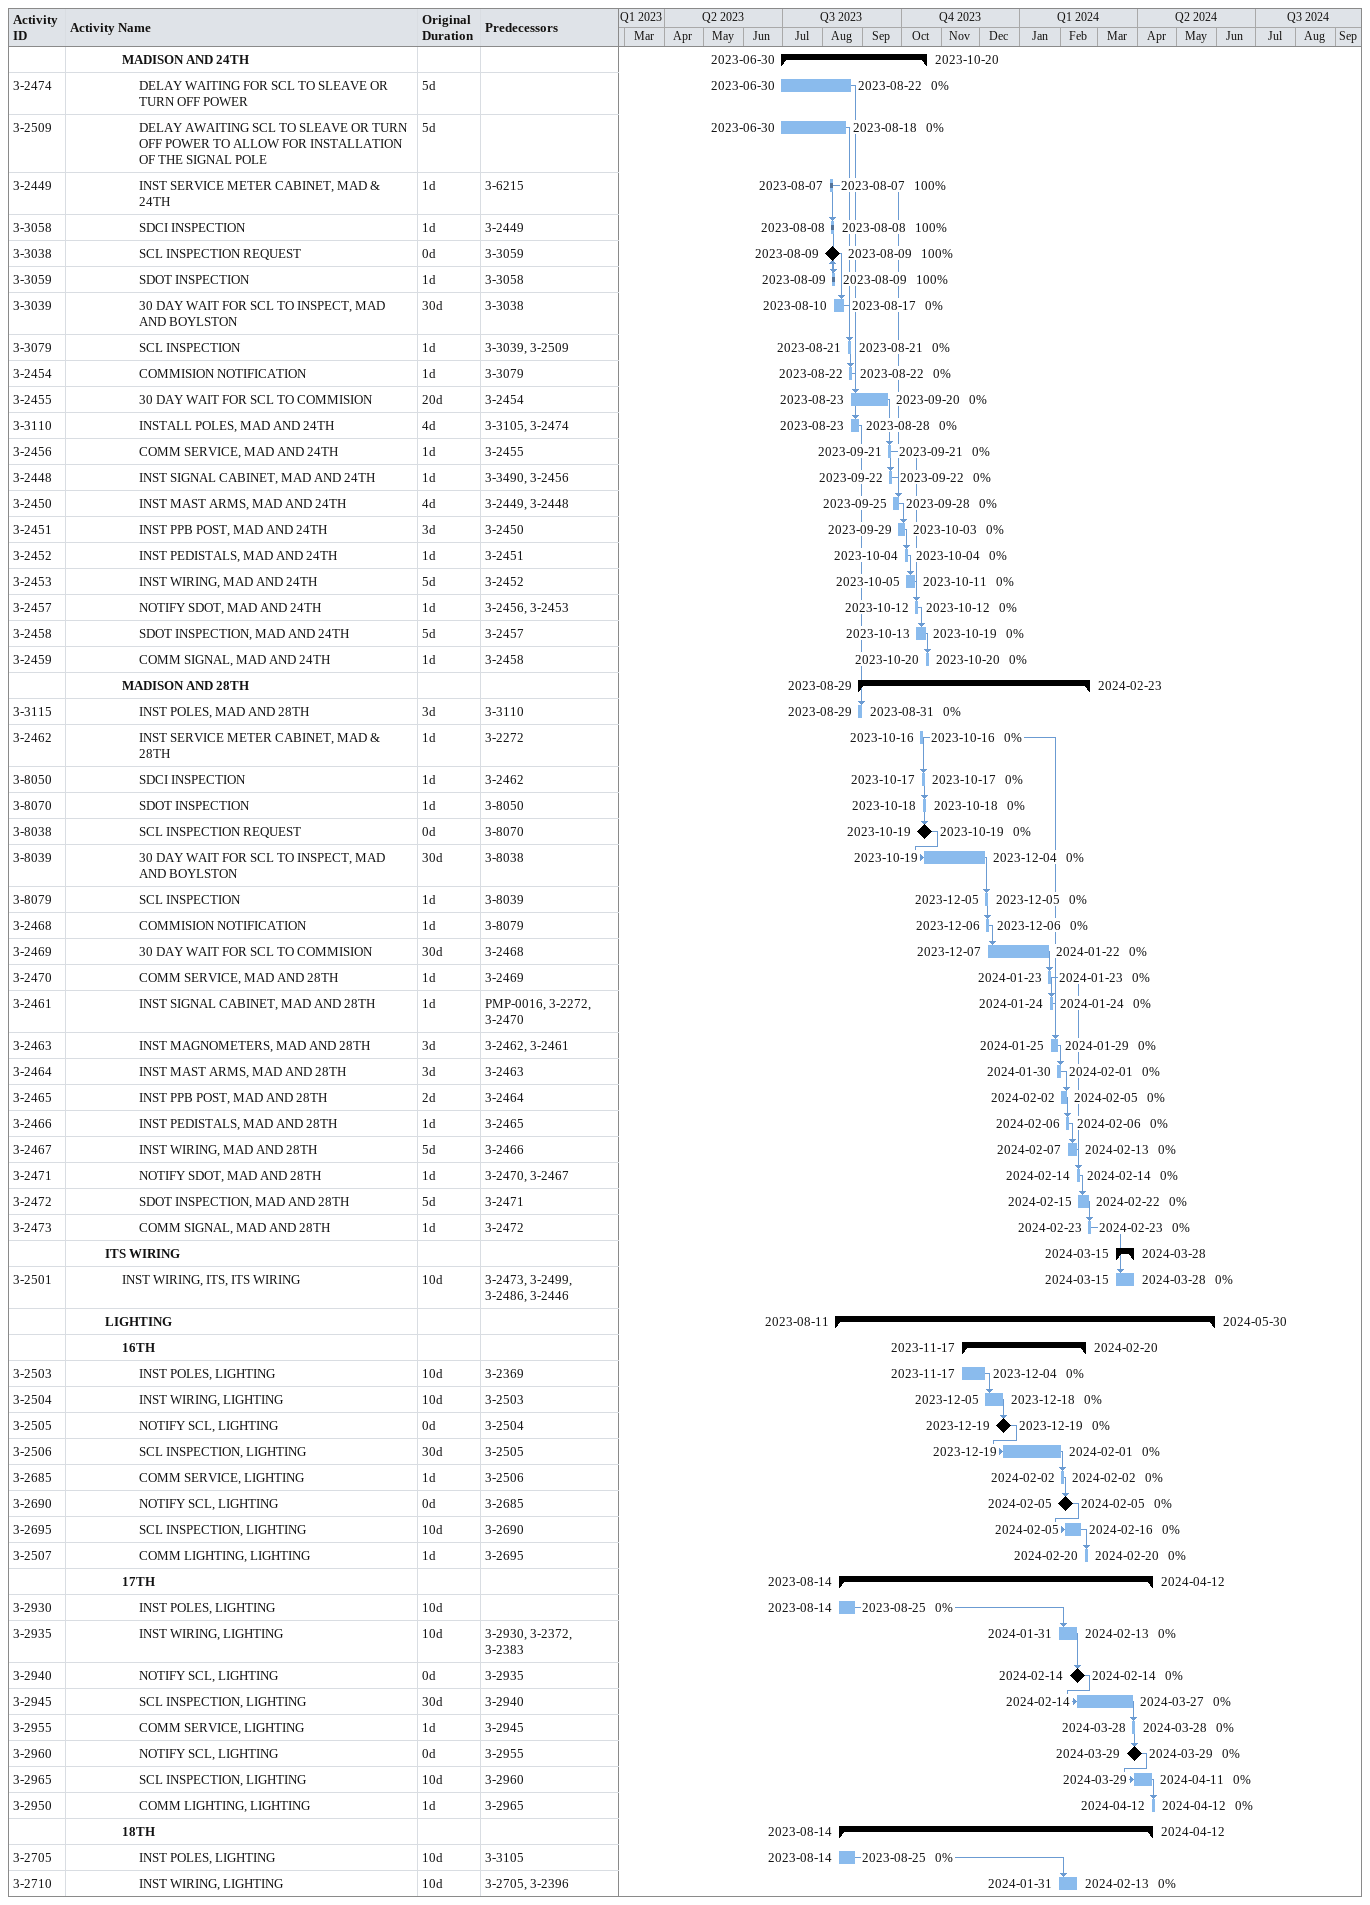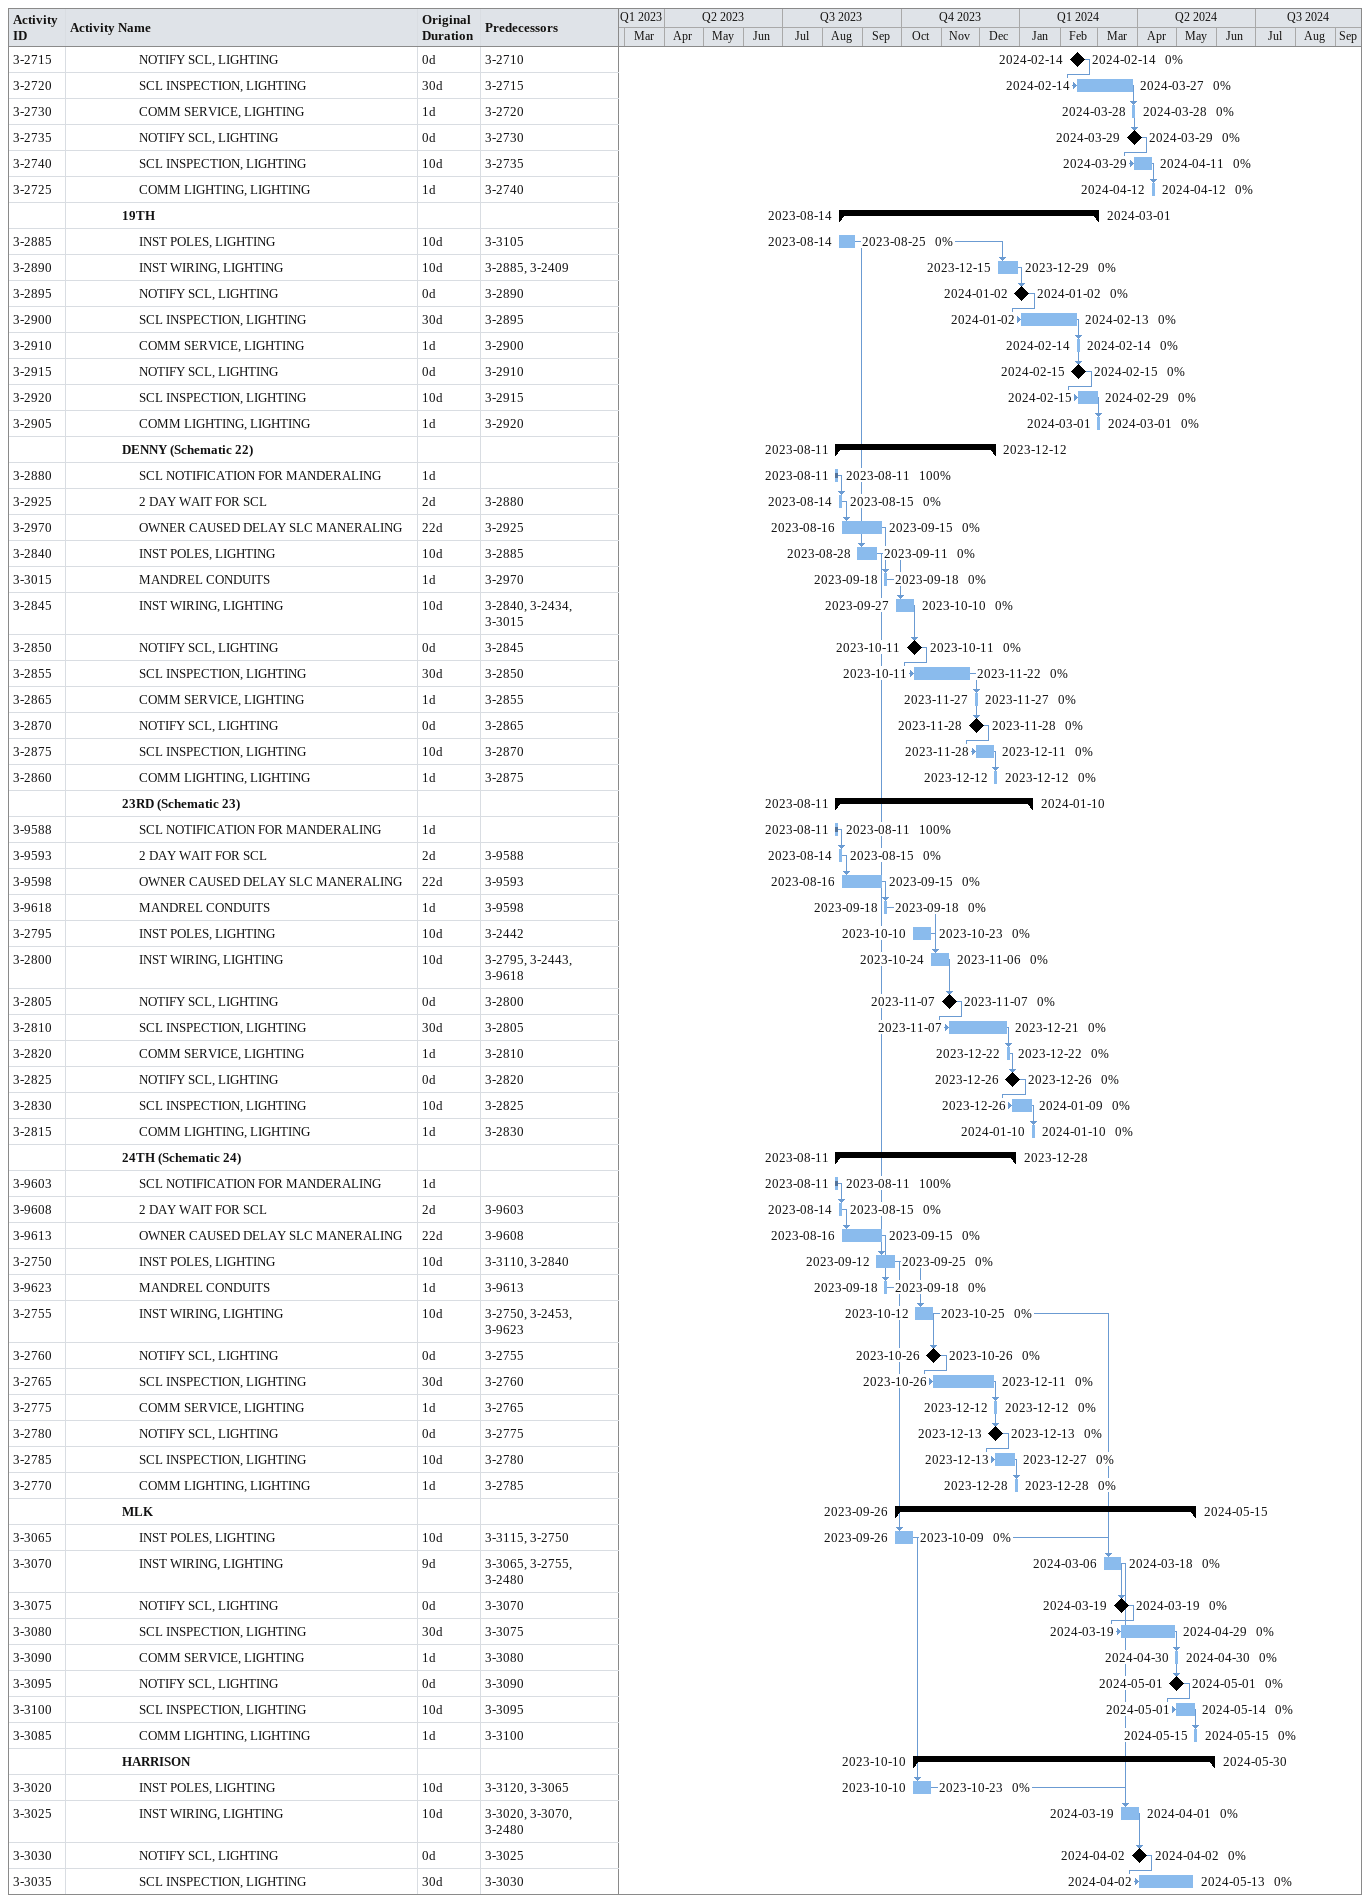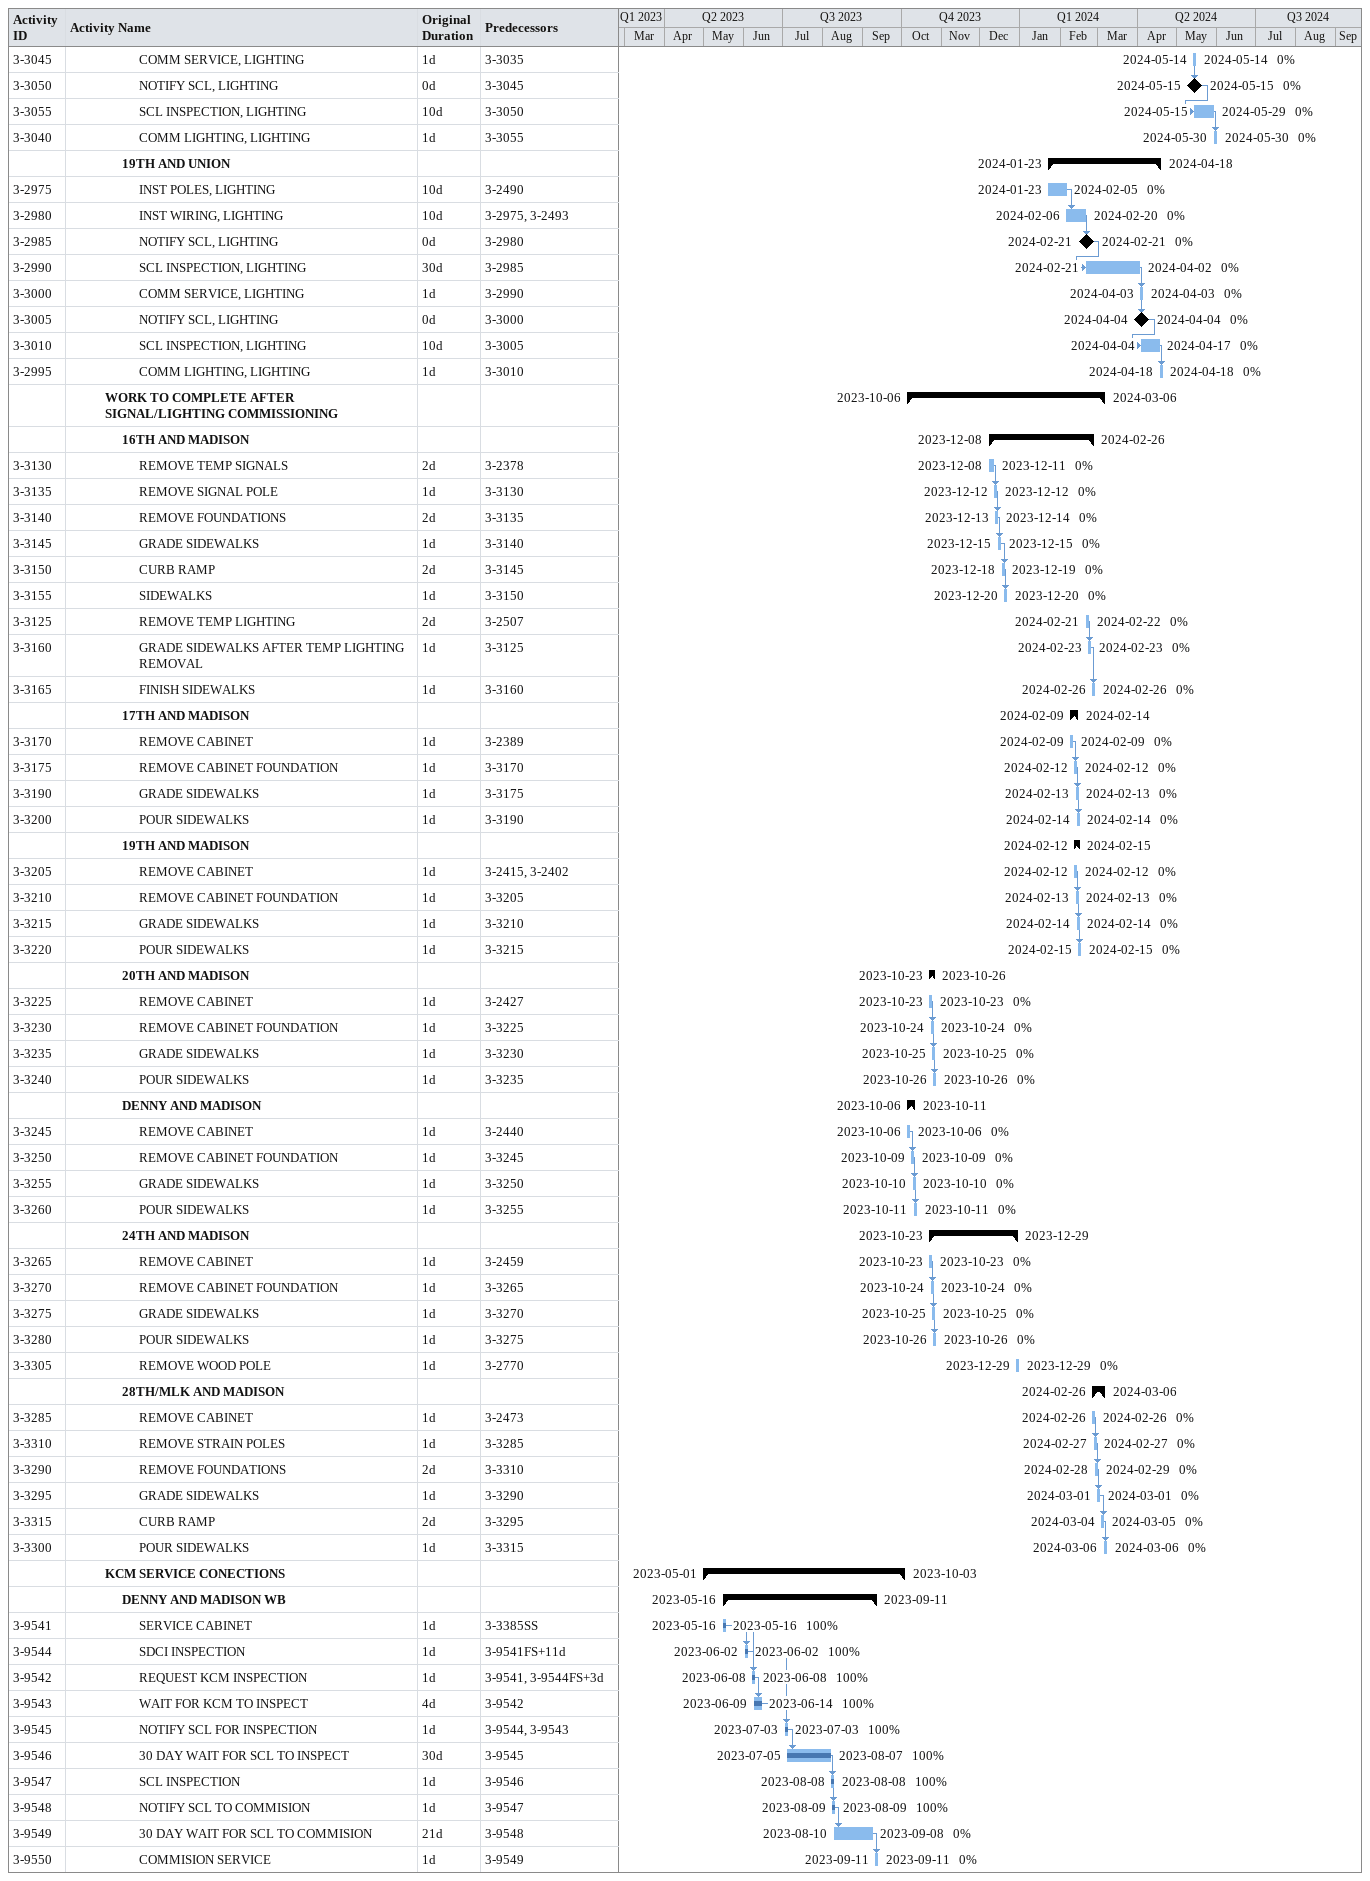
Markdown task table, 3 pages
| ID | Level | Task | Original duration | Start | Finish | Predecessors | % complete |
|---|---|---|---|---|---|---|---|
|  | 4 | **MADISON AND 24TH** |  | 2023-06-30 | 2023-10-20 |  |  |
| 3-2474 | 5 | DELAY WAITING FOR SCL TO SLEAVE OR TURN OFF POWER | 5d | 2023-06-30 | 2023-08-22 |  | 0 |
| 3-2509 | 5 | DELAY AWAITING SCL TO SLEAVE OR TURN OFF POWER TO ALLOW FOR INSTALLATION OF THE SIGNAL POLE | 5d | 2023-06-30 | 2023-08-18 |  | 0 |
| 3-2449 | 5 | INST SERVICE METER CABINET, MAD & 24TH | 1d | 2023-08-07 | 2023-08-07 | 3-6215 | 100 |
| 3-3058 | 5 | SDCI INSPECTION | 1d | 2023-08-08 | 2023-08-08 | 3-2449 | 100 |
| 3-3038 | 5 | SCL INSPECTION REQUEST | 0d | 2023-08-09 | 2023-08-09 | 3-3059 | 100 |
| 3-3059 | 5 | SDOT INSPECTION | 1d | 2023-08-09 | 2023-08-09 | 3-3058 | 100 |
| 3-3039 | 5 | 30 DAY WAIT FOR SCL TO INSPECT, MAD AND BOYLSTON | 30d | 2023-08-10 | 2023-08-17 | 3-3038 | 0 |
| 3-3079 | 5 | SCL INSPECTION | 1d | 2023-08-21 | 2023-08-21 | 3-3039, 3-2509 | 0 |
| 3-2454 | 5 | COMMISION NOTIFICATION | 1d | 2023-08-22 | 2023-08-22 | 3-3079 | 0 |
| 3-2455 | 5 | 30 DAY WAIT FOR SCL TO COMMISION | 20d | 2023-08-23 | 2023-09-20 | 3-2454 | 0 |
| 3-3110 | 5 | INSTALL POLES, MAD AND 24TH | 4d | 2023-08-23 | 2023-08-28 | 3-3105, 3-2474 | 0 |
| 3-2456 | 5 | COMM SERVICE, MAD AND 24TH | 1d | 2023-09-21 | 2023-09-21 | 3-2455 | 0 |
| 3-2448 | 5 | INST SIGNAL CABINET, MAD AND 24TH | 1d | 2023-09-22 | 2023-09-22 | 3-3490, 3-2456 | 0 |
| 3-2450 | 5 | INST MAST ARMS, MAD AND 24TH | 4d | 2023-09-25 | 2023-09-28 | 3-2449, 3-2448 | 0 |
| 3-2451 | 5 | INST PPB POST, MAD AND 24TH | 3d | 2023-09-29 | 2023-10-03 | 3-2450 | 0 |
| 3-2452 | 5 | INST PEDISTALS, MAD AND 24TH | 1d | 2023-10-04 | 2023-10-04 | 3-2451 | 0 |
| 3-2453 | 5 | INST WIRING, MAD AND 24TH | 5d | 2023-10-05 | 2023-10-11 | 3-2452 | 0 |
| 3-2457 | 5 | NOTIFY SDOT, MAD AND 24TH | 1d | 2023-10-12 | 2023-10-12 | 3-2456, 3-2453 | 0 |
| 3-2458 | 5 | SDOT INSPECTION, MAD AND 24TH | 5d | 2023-10-13 | 2023-10-19 | 3-2457 | 0 |
| 3-2459 | 5 | COMM SIGNAL, MAD AND 24TH | 1d | 2023-10-20 | 2023-10-20 | 3-2458 | 0 |
|  | 4 | **MADISON AND 28TH** |  | 2023-08-29 | 2024-02-23 |  |  |
| 3-3115 | 5 | INST POLES, MAD AND 28TH | 3d | 2023-08-29 | 2023-08-31 | 3-3110 | 0 |
| 3-2462 | 5 | INST SERVICE METER CABINET, MAD & 28TH | 1d | 2023-10-16 | 2023-10-16 | 3-2272 | 0 |
| 3-8050 | 5 | SDCI INSPECTION | 1d | 2023-10-17 | 2023-10-17 | 3-2462 | 0 |
| 3-8070 | 5 | SDOT INSPECTION | 1d | 2023-10-18 | 2023-10-18 | 3-8050 | 0 |
| 3-8038 | 5 | SCL INSPECTION REQUEST | 0d | 2023-10-19 | 2023-10-19 | 3-8070 | 0 |
| 3-8039 | 5 | 30 DAY WAIT FOR SCL TO INSPECT, MAD AND BOYLSTON | 30d | 2023-10-19 | 2023-12-04 | 3-8038 | 0 |
| 3-8079 | 5 | SCL INSPECTION | 1d | 2023-12-05 | 2023-12-05 | 3-8039 | 0 |
| 3-2468 | 5 | COMMISION NOTIFICATION | 1d | 2023-12-06 | 2023-12-06 | 3-8079 | 0 |
| 3-2469 | 5 | 30 DAY WAIT FOR SCL TO COMMISION | 30d | 2023-12-07 | 2024-01-22 | 3-2468 | 0 |
| 3-2470 | 5 | COMM SERVICE, MAD AND 28TH | 1d | 2024-01-23 | 2024-01-23 | 3-2469 | 0 |
| 3-2461 | 5 | INST SIGNAL CABINET, MAD AND 28TH | 1d | 2024-01-24 | 2024-01-24 | PMP-0016, 3-2272, 3-2470 | 0 |
| 3-2463 | 5 | INST MAGNOMETERS, MAD AND 28TH | 3d | 2024-01-25 | 2024-01-29 | 3-2462, 3-2461 | 0 |
| 3-2464 | 5 | INST MAST ARMS, MAD AND 28TH | 3d | 2024-01-30 | 2024-02-01 | 3-2463 | 0 |
| 3-2465 | 5 | INST PPB POST, MAD AND 28TH | 2d | 2024-02-02 | 2024-02-05 | 3-2464 | 0 |
| 3-2466 | 5 | INST PEDISTALS, MAD AND 28TH | 1d | 2024-02-06 | 2024-02-06 | 3-2465 | 0 |
| 3-2467 | 5 | INST WIRING, MAD AND 28TH | 5d | 2024-02-07 | 2024-02-13 | 3-2466 | 0 |
| 3-2471 | 5 | NOTIFY SDOT, MAD AND 28TH | 1d | 2024-02-14 | 2024-02-14 | 3-2470, 3-2467 | 0 |
| 3-2472 | 5 | SDOT INSPECTION, MAD AND 28TH | 5d | 2024-02-15 | 2024-02-22 | 3-2471 | 0 |
| 3-2473 | 5 | COMM SIGNAL, MAD AND 28TH | 1d | 2024-02-23 | 2024-02-23 | 3-2472 | 0 |
|  | 3 | **ITS WIRING** |  | 2024-03-15 | 2024-03-28 |  |  |
| 3-2501 | 4 | INST WIRING, ITS, ITS WIRING | 10d | 2024-03-15 | 2024-03-28 | 3-2473, 3-2499, 3-2486, 3-2446 | 0 |
|  | 3 | **LIGHTING** |  | 2023-08-11 | 2024-05-30 |  |  |
|  | 4 | **16TH** |  | 2023-11-17 | 2024-02-20 |  |  |
| 3-2503 | 5 | INST POLES, LIGHTING | 10d | 2023-11-17 | 2023-12-04 | 3-2369 | 0 |
| 3-2504 | 5 | INST WIRING, LIGHTING | 10d | 2023-12-05 | 2023-12-18 | 3-2503 | 0 |
| 3-2505 | 5 | NOTIFY SCL, LIGHTING | 0d | 2023-12-19 | 2023-12-19 | 3-2504 | 0 |
| 3-2506 | 5 | SCL INSPECTION, LIGHTING | 30d | 2023-12-19 | 2024-02-01 | 3-2505 | 0 |
| 3-2685 | 5 | COMM SERVICE, LIGHTING | 1d | 2024-02-02 | 2024-02-02 | 3-2506 | 0 |
| 3-2690 | 5 | NOTIFY SCL, LIGHTING | 0d | 2024-02-05 | 2024-02-05 | 3-2685 | 0 |
| 3-2695 | 5 | SCL INSPECTION, LIGHTING | 10d | 2024-02-05 | 2024-02-16 | 3-2690 | 0 |
| 3-2507 | 5 | COMM LIGHTING, LIGHTING | 1d | 2024-02-20 | 2024-02-20 | 3-2695 | 0 |
|  | 4 | **17TH** |  | 2023-08-14 | 2024-04-12 |  |  |
| 3-2930 | 5 | INST POLES, LIGHTING | 10d | 2023-08-14 | 2023-08-25 |  | 0 |
| 3-2935 | 5 | INST WIRING, LIGHTING | 10d | 2024-01-31 | 2024-02-13 | 3-2930, 3-2372, 3-2383 | 0 |
| 3-2940 | 5 | NOTIFY SCL, LIGHTING | 0d | 2024-02-14 | 2024-02-14 | 3-2935 | 0 |
| 3-2945 | 5 | SCL INSPECTION, LIGHTING | 30d | 2024-02-14 | 2024-03-27 | 3-2940 | 0 |
| 3-2955 | 5 | COMM SERVICE, LIGHTING | 1d | 2024-03-28 | 2024-03-28 | 3-2945 | 0 |
| 3-2960 | 5 | NOTIFY SCL, LIGHTING | 0d | 2024-03-29 | 2024-03-29 | 3-2955 | 0 |
| 3-2965 | 5 | SCL INSPECTION, LIGHTING | 10d | 2024-03-29 | 2024-04-11 | 3-2960 | 0 |
| 3-2950 | 5 | COMM LIGHTING, LIGHTING | 1d | 2024-04-12 | 2024-04-12 | 3-2965 | 0 |
|  | 4 | **18TH** |  | 2023-08-14 | 2024-04-12 |  |  |
| 3-2705 | 5 | INST POLES, LIGHTING | 10d | 2023-08-14 | 2023-08-25 | 3-3105 | 0 |
| 3-2710 | 5 | INST WIRING, LIGHTING | 10d | 2024-01-31 | 2024-02-13 | 3-2705, 3-2396 | 0 |
| 3-2715 | 5 | NOTIFY SCL, LIGHTING | 0d | 2024-02-14 | 2024-02-14 | 3-2710 | 0 |
| 3-2720 | 5 | SCL INSPECTION, LIGHTING | 30d | 2024-02-14 | 2024-03-27 | 3-2715 | 0 |
| 3-2730 | 5 | COMM SERVICE, LIGHTING | 1d | 2024-03-28 | 2024-03-28 | 3-2720 | 0 |
| 3-2735 | 5 | NOTIFY SCL, LIGHTING | 0d | 2024-03-29 | 2024-03-29 | 3-2730 | 0 |
| 3-2740 | 5 | SCL INSPECTION, LIGHTING | 10d | 2024-03-29 | 2024-04-11 | 3-2735 | 0 |
| 3-2725 | 5 | COMM LIGHTING, LIGHTING | 1d | 2024-04-12 | 2024-04-12 | 3-2740 | 0 |
|  | 4 | **19TH** |  | 2023-08-14 | 2024-03-01 |  |  |
| 3-2885 | 5 | INST POLES, LIGHTING | 10d | 2023-08-14 | 2023-08-25 | 3-3105 | 0 |
| 3-2890 | 5 | INST WIRING, LIGHTING | 10d | 2023-12-15 | 2023-12-29 | 3-2885, 3-2409 | 0 |
| 3-2895 | 5 | NOTIFY SCL, LIGHTING | 0d | 2024-01-02 | 2024-01-02 | 3-2890 | 0 |
| 3-2900 | 5 | SCL INSPECTION, LIGHTING | 30d | 2024-01-02 | 2024-02-13 | 3-2895 | 0 |
| 3-2910 | 5 | COMM SERVICE, LIGHTING | 1d | 2024-02-14 | 2024-02-14 | 3-2900 | 0 |
| 3-2915 | 5 | NOTIFY SCL, LIGHTING | 0d | 2024-02-15 | 2024-02-15 | 3-2910 | 0 |
| 3-2920 | 5 | SCL INSPECTION, LIGHTING | 10d | 2024-02-15 | 2024-02-29 | 3-2915 | 0 |
| 3-2905 | 5 | COMM LIGHTING, LIGHTING | 1d | 2024-03-01 | 2024-03-01 | 3-2920 | 0 |
|  | 4 | **DENNY (Schematic 22)** |  | 2023-08-11 | 2023-12-12 |  |  |
| 3-2880 | 5 | SCL NOTIFICATION FOR MANDERALING | 1d | 2023-08-11 | 2023-08-11 |  | 100 |
| 3-2925 | 5 | 2 DAY WAIT FOR SCL | 2d | 2023-08-14 | 2023-08-15 | 3-2880 | 0 |
| 3-2970 | 5 | OWNER CAUSED DELAY SLC MANERALING | 22d | 2023-08-16 | 2023-09-15 | 3-2925 | 0 |
| 3-2840 | 5 | INST POLES, LIGHTING | 10d | 2023-08-28 | 2023-09-11 | 3-2885 | 0 |
| 3-3015 | 5 | MANDREL CONDUITS | 1d | 2023-09-18 | 2023-09-18 | 3-2970 | 0 |
| 3-2845 | 5 | INST WIRING, LIGHTING | 10d | 2023-09-27 | 2023-10-10 | 3-2840, 3-2434, 3-3015 | 0 |
| 3-2850 | 5 | NOTIFY SCL, LIGHTING | 0d | 2023-10-11 | 2023-10-11 | 3-2845 | 0 |
| 3-2855 | 5 | SCL INSPECTION, LIGHTING | 30d | 2023-10-11 | 2023-11-22 | 3-2850 | 0 |
| 3-2865 | 5 | COMM SERVICE, LIGHTING | 1d | 2023-11-27 | 2023-11-27 | 3-2855 | 0 |
| 3-2870 | 5 | NOTIFY SCL, LIGHTING | 0d | 2023-11-28 | 2023-11-28 | 3-2865 | 0 |
| 3-2875 | 5 | SCL INSPECTION, LIGHTING | 10d | 2023-11-28 | 2023-12-11 | 3-2870 | 0 |
| 3-2860 | 5 | COMM LIGHTING, LIGHTING | 1d | 2023-12-12 | 2023-12-12 | 3-2875 | 0 |
|  | 4 | **23RD (Schematic 23)** |  | 2023-08-11 | 2024-01-10 |  |  |
| 3-9588 | 5 | SCL NOTIFICATION FOR MANDERALING | 1d | 2023-08-11 | 2023-08-11 |  | 100 |
| 3-9593 | 5 | 2 DAY WAIT FOR SCL | 2d | 2023-08-14 | 2023-08-15 | 3-9588 | 0 |
| 3-9598 | 5 | OWNER CAUSED DELAY SLC MANERALING | 22d | 2023-08-16 | 2023-09-15 | 3-9593 | 0 |
| 3-9618 | 5 | MANDREL CONDUITS | 1d | 2023-09-18 | 2023-09-18 | 3-9598 | 0 |
| 3-2795 | 5 | INST POLES, LIGHTING | 10d | 2023-10-10 | 2023-10-23 | 3-2442 | 0 |
| 3-2800 | 5 | INST WIRING, LIGHTING | 10d | 2023-10-24 | 2023-11-06 | 3-2795, 3-2443, 3-9618 | 0 |
| 3-2805 | 5 | NOTIFY SCL, LIGHTING | 0d | 2023-11-07 | 2023-11-07 | 3-2800 | 0 |
| 3-2810 | 5 | SCL INSPECTION, LIGHTING | 30d | 2023-11-07 | 2023-12-21 | 3-2805 | 0 |
| 3-2820 | 5 | COMM SERVICE, LIGHTING | 1d | 2023-12-22 | 2023-12-22 | 3-2810 | 0 |
| 3-2825 | 5 | NOTIFY SCL, LIGHTING | 0d | 2023-12-26 | 2023-12-26 | 3-2820 | 0 |
| 3-2830 | 5 | SCL INSPECTION, LIGHTING | 10d | 2023-12-26 | 2024-01-09 | 3-2825 | 0 |
| 3-2815 | 5 | COMM LIGHTING, LIGHTING | 1d | 2024-01-10 | 2024-01-10 | 3-2830 | 0 |
|  | 4 | **24TH (Schematic 24)** |  | 2023-08-11 | 2023-12-28 |  |  |
| 3-9603 | 5 | SCL NOTIFICATION FOR MANDERALING | 1d | 2023-08-11 | 2023-08-11 |  | 100 |
| 3-9608 | 5 | 2 DAY WAIT FOR SCL | 2d | 2023-08-14 | 2023-08-15 | 3-9603 | 0 |
| 3-9613 | 5 | OWNER CAUSED DELAY SLC MANERALING | 22d | 2023-08-16 | 2023-09-15 | 3-9608 | 0 |
| 3-2750 | 5 | INST POLES, LIGHTING | 10d | 2023-09-12 | 2023-09-25 | 3-3110, 3-2840 | 0 |
| 3-9623 | 5 | MANDREL CONDUITS | 1d | 2023-09-18 | 2023-09-18 | 3-9613 | 0 |
| 3-2755 | 5 | INST WIRING, LIGHTING | 10d | 2023-10-12 | 2023-10-25 | 3-2750, 3-2453, 3-9623 | 0 |
| 3-2760 | 5 | NOTIFY SCL, LIGHTING | 0d | 2023-10-26 | 2023-10-26 | 3-2755 | 0 |
| 3-2765 | 5 | SCL INSPECTION, LIGHTING | 30d | 2023-10-26 | 2023-12-11 | 3-2760 | 0 |
| 3-2775 | 5 | COMM SERVICE, LIGHTING | 1d | 2023-12-12 | 2023-12-12 | 3-2765 | 0 |
| 3-2780 | 5 | NOTIFY SCL, LIGHTING | 0d | 2023-12-13 | 2023-12-13 | 3-2775 | 0 |
| 3-2785 | 5 | SCL INSPECTION, LIGHTING | 10d | 2023-12-13 | 2023-12-27 | 3-2780 | 0 |
| 3-2770 | 5 | COMM LIGHTING, LIGHTING | 1d | 2023-12-28 | 2023-12-28 | 3-2785 | 0 |
|  | 4 | **MLK** |  | 2023-09-26 | 2024-05-15 |  |  |
| 3-3065 | 5 | INST POLES, LIGHTING | 10d | 2023-09-26 | 2023-10-09 | 3-3115, 3-2750 | 0 |
| 3-3070 | 5 | INST WIRING, LIGHTING | 9d | 2024-03-06 | 2024-03-18 | 3-3065, 3-2755, 3-2480 | 0 |
| 3-3075 | 5 | NOTIFY SCL, LIGHTING | 0d | 2024-03-19 | 2024-03-19 | 3-3070 | 0 |
| 3-3080 | 5 | SCL INSPECTION, LIGHTING | 30d | 2024-03-19 | 2024-04-29 | 3-3075 | 0 |
| 3-3090 | 5 | COMM SERVICE, LIGHTING | 1d | 2024-04-30 | 2024-04-30 | 3-3080 | 0 |
| 3-3095 | 5 | NOTIFY SCL, LIGHTING | 0d | 2024-05-01 | 2024-05-01 | 3-3090 | 0 |
| 3-3100 | 5 | SCL INSPECTION, LIGHTING | 10d | 2024-05-01 | 2024-05-14 | 3-3095 | 0 |
| 3-3085 | 5 | COMM LIGHTING, LIGHTING | 1d | 2024-05-15 | 2024-05-15 | 3-3100 | 0 |
|  | 4 | **HARRISON** |  | 2023-10-10 | 2024-05-30 |  |  |
| 3-3020 | 5 | INST POLES, LIGHTING | 10d | 2023-10-10 | 2023-10-23 | 3-3120, 3-3065 | 0 |
| 3-3025 | 5 | INST WIRING, LIGHTING | 10d | 2024-03-19 | 2024-04-01 | 3-3020, 3-3070, 3-2480 | 0 |
| 3-3030 | 5 | NOTIFY SCL, LIGHTING | 0d | 2024-04-02 | 2024-04-02 | 3-3025 | 0 |
| 3-3035 | 5 | SCL INSPECTION, LIGHTING | 30d | 2024-04-02 | 2024-05-13 | 3-3030 | 0 |
| 3-3045 | 5 | COMM SERVICE, LIGHTING | 1d | 2024-05-14 | 2024-05-14 | 3-3035 | 0 |
| 3-3050 | 5 | NOTIFY SCL, LIGHTING | 0d | 2024-05-15 | 2024-05-15 | 3-3045 | 0 |
| 3-3055 | 5 | SCL INSPECTION, LIGHTING | 10d | 2024-05-15 | 2024-05-29 | 3-3050 | 0 |
| 3-3040 | 5 | COMM LIGHTING, LIGHTING | 1d | 2024-05-30 | 2024-05-30 | 3-3055 | 0 |
|  | 4 | **19TH AND UNION** |  | 2024-01-23 | 2024-04-18 |  |  |
| 3-2975 | 5 | INST POLES, LIGHTING | 10d | 2024-01-23 | 2024-02-05 | 3-2490 | 0 |
| 3-2980 | 5 | INST WIRING, LIGHTING | 10d | 2024-02-06 | 2024-02-20 | 3-2975, 3-2493 | 0 |
| 3-2985 | 5 | NOTIFY SCL, LIGHTING | 0d | 2024-02-21 | 2024-02-21 | 3-2980 | 0 |
| 3-2990 | 5 | SCL INSPECTION, LIGHTING | 30d | 2024-02-21 | 2024-04-02 | 3-2985 | 0 |
| 3-3000 | 5 | COMM SERVICE, LIGHTING | 1d | 2024-04-03 | 2024-04-03 | 3-2990 | 0 |
| 3-3005 | 5 | NOTIFY SCL, LIGHTING | 0d | 2024-04-04 | 2024-04-04 | 3-3000 | 0 |
| 3-3010 | 5 | SCL INSPECTION, LIGHTING | 10d | 2024-04-04 | 2024-04-17 | 3-3005 | 0 |
| 3-2995 | 5 | COMM LIGHTING, LIGHTING | 1d | 2024-04-18 | 2024-04-18 | 3-3010 | 0 |
|  | 3 | **WORK TO COMPLETE AFTER SIGNAL/LIGHTING COMMISSIONING** |  | 2023-10-06 | 2024-03-06 |  |  |
|  | 4 | **16TH AND MADISON** |  | 2023-12-08 | 2024-02-26 |  |  |
| 3-3130 | 5 | REMOVE TEMP SIGNALS | 2d | 2023-12-08 | 2023-12-11 | 3-2378 | 0 |
| 3-3135 | 5 | REMOVE SIGNAL POLE | 1d | 2023-12-12 | 2023-12-12 | 3-3130 | 0 |
| 3-3140 | 5 | REMOVE FOUNDATIONS | 2d | 2023-12-13 | 2023-12-14 | 3-3135 | 0 |
| 3-3145 | 5 | GRADE SIDEWALKS | 1d | 2023-12-15 | 2023-12-15 | 3-3140 | 0 |
| 3-3150 | 5 | CURB RAMP | 2d | 2023-12-18 | 2023-12-19 | 3-3145 | 0 |
| 3-3155 | 5 | SIDEWALKS | 1d | 2023-12-20 | 2023-12-20 | 3-3150 | 0 |
| 3-3125 | 5 | REMOVE TEMP LIGHTING | 2d | 2024-02-21 | 2024-02-22 | 3-2507 | 0 |
| 3-3160 | 5 | GRADE SIDEWALKS AFTER TEMP LIGHTING REMOVAL | 1d | 2024-02-23 | 2024-02-23 | 3-3125 | 0 |
| 3-3165 | 5 | FINISH SIDEWALKS | 1d | 2024-02-26 | 2024-02-26 | 3-3160 | 0 |
|  | 4 | **17TH AND MADISON** |  | 2024-02-09 | 2024-02-14 |  |  |
| 3-3170 | 5 | REMOVE CABINET | 1d | 2024-02-09 | 2024-02-09 | 3-2389 | 0 |
| 3-3175 | 5 | REMOVE CABINET FOUNDATION | 1d | 2024-02-12 | 2024-02-12 | 3-3170 | 0 |
| 3-3190 | 5 | GRADE SIDEWALKS | 1d | 2024-02-13 | 2024-02-13 | 3-3175 | 0 |
| 3-3200 | 5 | POUR SIDEWALKS | 1d | 2024-02-14 | 2024-02-14 | 3-3190 | 0 |
|  | 4 | **19TH AND MADISON** |  | 2024-02-12 | 2024-02-15 |  |  |
| 3-3205 | 5 | REMOVE CABINET | 1d | 2024-02-12 | 2024-02-12 | 3-2415, 3-2402 | 0 |
| 3-3210 | 5 | REMOVE CABINET FOUNDATION | 1d | 2024-02-13 | 2024-02-13 | 3-3205 | 0 |
| 3-3215 | 5 | GRADE SIDEWALKS | 1d | 2024-02-14 | 2024-02-14 | 3-3210 | 0 |
| 3-3220 | 5 | POUR SIDEWALKS | 1d | 2024-02-15 | 2024-02-15 | 3-3215 | 0 |
|  | 4 | **20TH AND MADISON** |  | 2023-10-23 | 2023-10-26 |  |  |
| 3-3225 | 5 | REMOVE CABINET | 1d | 2023-10-23 | 2023-10-23 | 3-2427 | 0 |
| 3-3230 | 5 | REMOVE CABINET FOUNDATION | 1d | 2023-10-24 | 2023-10-24 | 3-3225 | 0 |
| 3-3235 | 5 | GRADE SIDEWALKS | 1d | 2023-10-25 | 2023-10-25 | 3-3230 | 0 |
| 3-3240 | 5 | POUR SIDEWALKS | 1d | 2023-10-26 | 2023-10-26 | 3-3235 | 0 |
|  | 4 | **DENNY AND MADISON** |  | 2023-10-06 | 2023-10-11 |  |  |
| 3-3245 | 5 | REMOVE CABINET | 1d | 2023-10-06 | 2023-10-06 | 3-2440 | 0 |
| 3-3250 | 5 | REMOVE CABINET FOUNDATION | 1d | 2023-10-09 | 2023-10-09 | 3-3245 | 0 |
| 3-3255 | 5 | GRADE SIDEWALKS | 1d | 2023-10-10 | 2023-10-10 | 3-3250 | 0 |
| 3-3260 | 5 | POUR SIDEWALKS | 1d | 2023-10-11 | 2023-10-11 | 3-3255 | 0 |
|  | 4 | **24TH AND MADISON** |  | 2023-10-23 | 2023-12-29 |  |  |
| 3-3265 | 5 | REMOVE CABINET | 1d | 2023-10-23 | 2023-10-23 | 3-2459 | 0 |
| 3-3270 | 5 | REMOVE CABINET FOUNDATION | 1d | 2023-10-24 | 2023-10-24 | 3-3265 | 0 |
| 3-3275 | 5 | GRADE SIDEWALKS | 1d | 2023-10-25 | 2023-10-25 | 3-3270 | 0 |
| 3-3280 | 5 | POUR SIDEWALKS | 1d | 2023-10-26 | 2023-10-26 | 3-3275 | 0 |
| 3-3305 | 5 | REMOVE WOOD POLE | 1d | 2023-12-29 | 2023-12-29 | 3-2770 | 0 |
|  | 4 | **28TH/MLK AND MADISON** |  | 2024-02-26 | 2024-03-06 |  |  |
| 3-3285 | 5 | REMOVE CABINET | 1d | 2024-02-26 | 2024-02-26 | 3-2473 | 0 |
| 3-3310 | 5 | REMOVE STRAIN POLES | 1d | 2024-02-27 | 2024-02-27 | 3-3285 | 0 |
| 3-3290 | 5 | REMOVE FOUNDATIONS | 2d | 2024-02-28 | 2024-02-29 | 3-3310 | 0 |
| 3-3295 | 5 | GRADE SIDEWALKS | 1d | 2024-03-01 | 2024-03-01 | 3-3290 | 0 |
| 3-3315 | 5 | CURB RAMP | 2d | 2024-03-04 | 2024-03-05 | 3-3295 | 0 |
| 3-3300 | 5 | POUR SIDEWALKS | 1d | 2024-03-06 | 2024-03-06 | 3-3315 | 0 |
|  | 3 | **KCM SERVICE CONECTIONS** |  | 2023-05-01 | 2023-10-03 |  |  |
|  | 4 | **DENNY AND MADISON WB** |  | 2023-05-16 | 2023-09-11 |  |  |
| 3-9541 | 5 | SERVICE CABINET | 1d | 2023-05-16 | 2023-05-16 | 3-3385SS | 100 |
| 3-9544 | 5 | SDCI INSPECTION | 1d | 2023-06-02 | 2023-06-02 | 3-9541FS+11d | 100 |
| 3-9542 | 5 | REQUEST KCM INSPECTION | 1d | 2023-06-08 | 2023-06-08 | 3-9541, 3-9544FS+3d | 100 |
| 3-9543 | 5 | WAIT FOR KCM TO INSPECT | 4d | 2023-06-09 | 2023-06-14 | 3-9542 | 100 |
| 3-9545 | 5 | NOTIFY SCL FOR INSPECTION | 1d | 2023-07-03 | 2023-07-03 | 3-9544, 3-9543 | 100 |
| 3-9546 | 5 | 30 DAY WAIT FOR SCL TO INSPECT | 30d | 2023-07-05 | 2023-08-07 | 3-9545 | 100 |
| 3-9547 | 5 | SCL INSPECTION | 1d | 2023-08-08 | 2023-08-08 | 3-9546 | 100 |
| 3-9548 | 5 | NOTIFY SCL TO COMMISION | 1d | 2023-08-09 | 2023-08-09 | 3-9547 | 100 |
| 3-9549 | 5 | 30 DAY WAIT FOR SCL TO COMMISION | 21d | 2023-08-10 | 2023-09-08 | 3-9548 | 0 |
| 3-9550 | 5 | COMMISION SERVICE | 1d | 2023-09-11 | 2023-09-11 | 3-9549 | 0 |
